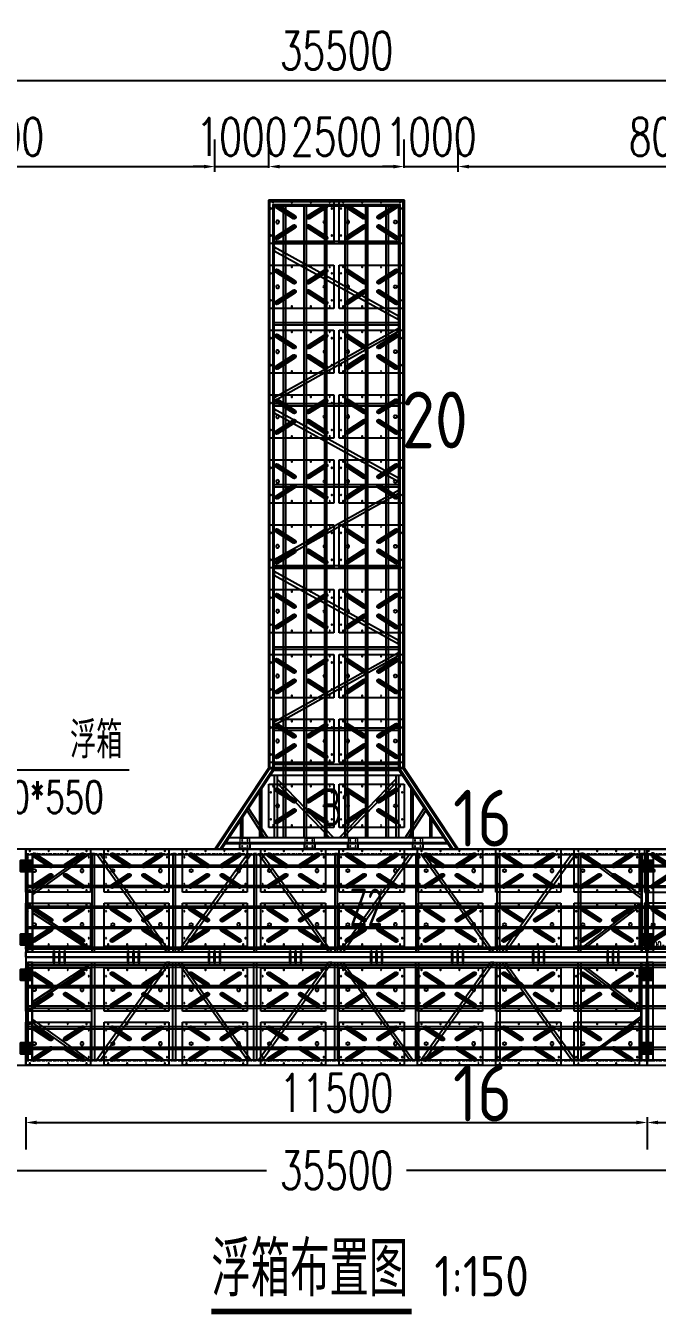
# Model space of a CAD drawing. Extents: x -89702 to 926017, y -610001 to -56924.
# Drawn here: x 321930 to 333616, y -234232 to -210400 of the extents above; entities that cross this region are included whole.
import ezdxf

# ---------------------------------------------------------------- set-up
doc = ezdxf.new("R2010")
doc.units = 0
doc.header["$LTSCALE"] = 10
doc.header["$MEASUREMENT"] = 0
doc.linetypes.add('__BORDER__', pattern=[21, 6, -3, 6, -3, 0, -3])
for name, color, linetype in [('DIM_LEAD', 3, 'Continuous'), ('DIM_SYMB', 3, 'Continuous'), ('L-TEXT文字标注', 7, 'Continuous'), ('PUB_TEXT', 7, 'Continuous'), ('W-_ANTICOLLISION防撞措施', 6, 'Continuous'), ('W-ALUMINUM_FRAME铝架', 30, 'Continuous'), ('W-FLOAT_BOWL浮筒', 253, 'Continuous'), ('W-STEEL_FRAME钢架', 3, 'Continuous'), ('W-STEEL_KEEL钢龙骨', 5, 'Continuous'), ('塑木板', 32, 'Continuous')]:
    doc.layers.add(name, color=color, linetype=linetype)
doc.styles.add('_TCH_DIM', font='SIMPLEX', dxfattribs={"bigfont": 'GBCBIG'})
doc.styles.get("Standard").update_dxf_attribs({"font": 'gbenor.shx', "bigfont": 'gbcbig.shx'})
doc.styles.add('STANDARD_T3', font='simplex.shx', dxfattribs={"width": 0.7, "bigfont": 'gbcbig.shx'})
doc.dimstyles.new('W&&200', dxfattribs={"dimtxt": 700, "dimasz": 200, "dimexe": 500, "dimexo": 600, "dimgap": 200, "dimtad": 1, "dimdec": 0, "dimzin": 0, "dimdsep": 46, "dimtxsty": 'STANDARD_T3', "dimcen": 0.09, "dimclrd": 1, "dimclre": 1, "dimclrt": 7, "dimazin": 2, "dimtfac": 1, "dimtdec": 0, "dimtix": 1, "dimtmove": 2, "dimatfit": 3, "dimfxl": 0, "dimtolj": 1, "dimtzin": 0, "dimarcsym": 0})
doc.dimstyles.new('W&&30', dxfattribs={"dimtxt": 105, "dimasz": 30, "dimexe": 75, "dimexo": 90, "dimgap": 30, "dimtad": 1, "dimdec": 0, "dimzin": 0, "dimdsep": 46, "dimtxsty": 'STANDARD_T3', "dimcen": 0.09, "dimclrd": 1, "dimclre": 1, "dimclrt": 7, "dimazin": 2, "dimtfac": 1, "dimtdec": 0, "dimtix": 1, "dimtmove": 2, "dimatfit": 3, "dimfxl": 0, "dimtolj": 1, "dimtzin": 0, "dimarcsym": 0})

# ---------------------------------------------------------------- blocks, each defined once
blk = doc.blocks.new('fx1200')
for p, q in [((1200, 276), (0, 276)), ((0, 276), (0, -524)), ((1200, -524), (1200, 276)), ((121, 187), (116, 177)), ((116, 177), (118, 165)), ((118, 165), (121, 155)), ((128, 196), (121, 187)), ((121, 155), (129, 147)), ((126, 172), (129, 182)), ((128, 162), (126, 172)), ((139, 201), (128, 196)), ((134, 155), (128, 162)), ((129, 182), (136, 190)), ((129, 172), (131, 180)), ((131, 164), (129, 172)), ((137, 159), (129, 147)), ((129, 147), (453, -63)), ((131, 180), (137, 187)), ((137, 159), (131, 164)), ((134, 155), (458, -56)), ((136, 190), (145, 192)), ((137, 187), (145, 189)), ((153, 185), (137, 159)), ((461, -53), (137, 159)), ((150, 201), (139, 201)), ((145, 192), (155, 189)), ((145, 189), (153, 185)), ((159, 197), (150, 201)), ((159, 197), (153, 185)), ((153, 185), (477, -24)), ((478, -21), (155, 189)), ((483, -12), (159, 197)), ((1041, 197), (717, -12)), ((1045, 189), (722, -21)), ((723, -24), (1047, 185)), ((1064, 159), (741, -53)), ((742, -56), (1066, 155)), ((747, -63), (1071, 147)), ((1052, 201), (1041, 197)), ((1047, 185), (1041, 197)), ((1045, 189), (1055, 192)), ((1047, 185), (1055, 189)), ((1047, 185), (1064, 159)), ((1063, 201), (1052, 201)), ((1055, 192), (1064, 190)), ((1055, 189), (1063, 187)), ((1072, 196), (1063, 201)), ((1063, 187), (1069, 180)), ((1064, 190), (1072, 182)), ((1069, 164), (1064, 159)), ((1064, 159), (1071, 147)), ((1072, 162), (1066, 155)), ((1069, 180), (1071, 172)), ((1071, 172), (1069, 164)), ((1071, 147), (1079, 155)), ((1080, 187), (1072, 196)), ((1072, 182), (1076, 172)), ((1076, 172), (1072, 162)), ((1079, 155), (1084, 165)), ((1084, 177), (1080, 187)), ((1084, 165), (1084, 177)), ((453, -184), (129, -393)), ((132, -123), (134, -113)), ((134, -135), (132, -123)), ((134, -113), (140, -103)), ((140, -145), (134, -135)), ((458, -192), (134, -402)), ((137, -405), (461, -195)), ((140, -103), (150, -96)), ((150, -150), (140, -145)), ((150, -96), (161, -95)), ((161, -153), (150, -150)), ((477, -222), (153, -433)), ((155, -437), (478, -225)), ((159, -443), (483, -234)), ((161, -95), (171, -96)), ((171, -150), (161, -153)), ((171, -96), (180, -103)), ((180, -145), (171, -150)), ((180, -103), (187, -113)), ((187, -135), (180, -145)), ((187, -113), (188, -123)), ((188, -123), (187, -135)), ((461, -53), (453, -63)), ((453, -63), (464, -68)), ((464, -180), (453, -184)), ((453, -184), (461, -195)), ((467, -59), (458, -56)), ((458, -192), (467, -189)), ((461, -53), (477, -24)), ((469, -54), (461, -53)), ((461, -195), (469, -192)), ((461, -195), (477, -222)), ((464, -68), (475, -68)), ((475, -180), (464, -180)), ((478, -56), (467, -59)), ((467, -189), (478, -190)), ((475, -53), (469, -54)), ((469, -192), (475, -194)), ((482, -48), (475, -53)), ((475, -68), (485, -63)), ((485, -185), (475, -180)), ((475, -194), (482, -200)), ((483, -12), (477, -24)), ((477, -24), (482, -31)), ((482, -217), (477, -222)), ((477, -222), (483, -234)), ((478, -21), (485, -29)), ((485, -49), (478, -56)), ((478, -190), (485, -199)), ((485, -219), (478, -225)), ((482, -31), (485, -39)), ((485, -39), (482, -48)), ((482, -200), (485, -209)), ((485, -209), (482, -217)), ((491, -21), (483, -12)), ((483, -234), (491, -225)), ((485, -29), (488, -39)), ((488, -39), (485, -49)), ((485, -63), (493, -54)), ((493, -194), (485, -185)), ((485, -199), (488, -209)), ((488, -209), (485, -219)), ((496, -31), (491, -21)), ((491, -225), (496, -215)), ((493, -54), (496, -43)), ((496, -204), (493, -194)), ((496, -43), (496, -31)), ((496, -215), (496, -204)), ((709, -21), (704, -31)), ((704, -31), (704, -43)), ((704, -43), (707, -54)), ((707, -194), (704, -204)), ((704, -204), (704, -215)), ((704, -215), (709, -225)), ((707, -54), (715, -63)), ((715, -185), (707, -194)), ((717, -12), (709, -21)), ((709, -225), (717, -234)), ((712, -39), (715, -29)), ((715, -49), (712, -39)), ((712, -209), (715, -199)), ((715, -219), (712, -209)), ((715, -29), (722, -21)), ((723, -56), (715, -49)), ((715, -63), (725, -68)), ((725, -180), (715, -185)), ((715, -199), (723, -190)), ((722, -225), (715, -219)), ((717, -12), (723, -24)), ((717, -39), (718, -31)), ((718, -48), (717, -39)), ((717, -209), (718, -200)), ((718, -217), (717, -209)), ((723, -222), (717, -234)), ((717, -234), (1041, -443)), ((718, -31), (723, -24)), ((725, -53), (718, -48)), ((718, -200), (725, -194)), ((723, -222), (718, -217)), ((722, -225), (1045, -437)), ((741, -53), (723, -24)), ((733, -59), (723, -56)), ((723, -190), (733, -189)), ((741, -195), (723, -222)), ((1047, -433), (723, -222)), ((733, -54), (725, -53)), ((725, -68), (736, -68)), ((736, -180), (725, -180)), ((725, -194), (733, -192)), ((741, -53), (733, -54)), ((742, -56), (733, -59)), ((733, -189), (742, -192)), ((733, -192), (741, -195)), ((736, -68), (747, -63)), ((747, -184), (736, -180)), ((741, -53), (747, -63)), ((747, -184), (741, -195)), ((741, -195), (1064, -405)), ((1066, -402), (742, -192)), ((1071, -393), (747, -184)), ((1015, -113), (1012, -123)), ((1012, -123), (1015, -135)), ((1020, -103), (1015, -113)), ((1015, -135), (1020, -145)), ((1029, -96), (1020, -103)), ((1020, -145), (1029, -150)), ((1041, -95), (1029, -96)), ((1029, -150), (1041, -153)), ((1050, -96), (1041, -95)), ((1041, -153), (1050, -150)), ((1060, -103), (1050, -96)), ((1050, -150), (1060, -145)), ((1066, -113), (1060, -103)), ((1060, -145), (1066, -135)), ((1068, -123), (1066, -113)), ((1066, -135), (1068, -123)), ((118, -412), (116, -423)), ((116, -423), (121, -435)), ((121, -402), (118, -412)), ((129, -393), (121, -402)), ((121, -435), (128, -443)), ((126, -420), (128, -410)), ((129, -430), (126, -420)), ((128, -410), (134, -402)), ((128, -443), (139, -448)), ((129, -393), (137, -405)), ((129, -420), (131, -412)), ((131, -428), (129, -420)), ((136, -437), (129, -430)), ((131, -412), (137, -405)), ((137, -433), (131, -428)), ((145, -438), (136, -437)), ((153, -433), (137, -405)), ((145, -435), (137, -433)), ((139, -448), (150, -448)), ((153, -433), (145, -435)), ((155, -437), (145, -438)), ((150, -448), (159, -443)), ((153, -433), (159, -443)), ((1041, -443), (1047, -433)), ((1041, -443), (1052, -448)), ((1055, -438), (1045, -437)), ((1047, -433), (1064, -405)), ((1055, -435), (1047, -433)), ((1052, -448), (1063, -448)), ((1063, -433), (1055, -435)), ((1064, -437), (1055, -438)), ((1069, -428), (1063, -433)), ((1063, -448), (1072, -443)), ((1071, -393), (1064, -405)), ((1064, -405), (1069, -412)), ((1072, -430), (1064, -437)), ((1066, -402), (1072, -410)), ((1069, -412), (1071, -420)), ((1071, -420), (1069, -428)), ((1079, -402), (1071, -393)), ((1072, -410), (1076, -420)), ((1076, -420), (1072, -430)), ((1072, -443), (1080, -435)), ((1084, -412), (1079, -402)), ((1080, -435), (1084, -423)), ((1084, -423), (1084, -412)), ((0, -524), (1200, -524))]:
    blk.add_line(p, q)
for centre in [(75, 241), (425, 241), (775, 241), (1125, 241), (35, 126), (1165, 126), (35, -374), (1165, -374), (75, -489), (425, -489), (775, -489), (1125, -489)]:
    blk.add_circle(centre, 7)
blk = doc.blocks.new('*U1080')
at = {"layer": 'W-FLOAT_BOWL浮筒', "xscale": -1}
for p in [(600, 624), (600, -376)]:
    blk.add_blockref('fx1200', p, dxfattribs=at)
blk = doc.blocks.new('*U1081')
at = {"layer": 'W-FLOAT_BOWL浮筒', "color": 0, "linetype": 'ByBlock', "lineweight": -2, "transparency": 16777216}
for p in [(0, 0), (1450, 0), (2900, 0), (4350, 0), (5800, 0), (7250, 0), (8700, 0), (10150, 0)]:
    blk.add_blockref('*U1080', p, dxfattribs=at)
blk = doc.blocks.new('*U1082')
at = {"layer": 'W-FLOAT_BOWL浮筒', "xscale": -1}
for p in [(600, 624), (600, -376)]:
    blk.add_blockref('fx1200', p, dxfattribs=at)
blk = doc.blocks.new('*U1083')
at = {"layer": 'W-FLOAT_BOWL浮筒', "color": 0, "linetype": 'ByBlock', "lineweight": -2, "transparency": 16777216}
for p in [(0, 0), (1450, 0), (2900, 0), (4350, 0), (5800, 0), (7250, 0), (8700, 0), (10150, 0)]:
    blk.add_blockref('*U1082', p, dxfattribs=at)
blk = doc.blocks.new('*U1084')
at = {"layer": 'W-FLOAT_BOWL浮筒', "xscale": -1, "rotation": 180}
for p in [(-1250, -124), (50, -124)]:
    blk.add_blockref('fx1200', p, dxfattribs=at)
blk = doc.blocks.new('*U1085')
at = {"layer": 'W-FLOAT_BOWL浮筒', "color": 0, "linetype": 'ByBlock', "lineweight": -2, "transparency": 16777216}
for p in [(0, 0), (0, -1200), (0, -2400), (0, -3600), (0, -4800), (0, -6000), (0, -7200), (0, -8400), (0, -9600), (0, -10800)]:
    blk.add_blockref('*U1084', p, dxfattribs=at)
blk = doc.blocks.new('*D1090')
at = {"layer": 'Defpoints', "color": 0, "linetype": 'ByBlock', "transparency": 16777216}
for p in [(321930, -229628), (333430, -229628), (333430, -230686)]:
    blk.add_point(p, dxfattribs=at)
at = {"layer": 'W-_ANTICOLLISION防撞措施', "color": 1, "linetype": 'ByBlock', "lineweight": -2, "transparency": 16777216}
for p, q in [((321930, -230586), (321930, -231186)), ((322130, -230686), (333230, -230686)), ((333430, -230586), (333430, -231186))]:
    blk.add_line(p, q, dxfattribs=at)
at = {"layer": 'W-_ANTICOLLISION防撞措施', "color": 1, "linetype": 'ByBlock', "transparency": 16777216}
for points in [[(322130, -230652), (322130, -230719), (321930, -230686)], [(333230, -230652), (333230, -230719), (333430, -230686)]]:
    blk.add_solid(points, dxfattribs=at)
at = {"layer": 'W-_ANTICOLLISION防撞措施', "color": 7, "linetype": 'ByBlock', "transparency": 16777216, "insert": (327680, -230136), "char_height": 700, "attachment_point": 5, "style": 'STANDARD_T3'}
blk.add_mtext('\\A1;11500', dxfattribs=at)
blk = doc.blocks.new('*D1092')
at = {"layer": 'Defpoints', "color": 0, "linetype": 'ByBlock', "transparency": 16777216}
for p in [(333430, -229628), (345430, -229628), (345430, -230686)]:
    blk.add_point(p, dxfattribs=at)
at = {"layer": 'W-_ANTICOLLISION防撞措施', "color": 1, "linetype": 'ByBlock', "lineweight": -2, "transparency": 16777216}
for p, q in [((333430, -230586), (333430, -231186)), ((333630, -230686), (345230, -230686)), ((345430, -230586), (345430, -231186))]:
    blk.add_line(p, q, dxfattribs=at)
at = {"layer": 'W-_ANTICOLLISION防撞措施', "color": 1, "linetype": 'ByBlock', "transparency": 16777216}
for points in [[(333630, -230652), (333630, -230719), (333430, -230686)], [(345230, -230652), (345230, -230719), (345430, -230686)]]:
    blk.add_solid(points, dxfattribs=at)
at = {"layer": 'W-_ANTICOLLISION防撞措施', "color": 7, "linetype": 'ByBlock', "transparency": 16777216, "insert": (339430, -230136), "char_height": 700, "attachment_point": 5, "style": 'STANDARD_T3'}
blk.add_mtext('\\A1;12000', dxfattribs=at)
blk = doc.blocks.new('*U1074')
at = {"layer": 'W-FLOAT_BOWL浮筒', "xscale": -1}
for p in [(600, 624), (600, -376)]:
    blk.add_blockref('fx1200', p, dxfattribs=at)
blk = doc.blocks.new('*U1075')
at = {"layer": 'W-FLOAT_BOWL浮筒', "color": 0, "linetype": 'ByBlock', "lineweight": -2, "transparency": 16777216}
for p in [(0, 0), (1550, 0), (3100, 0), (4650, 0), (6200, 0), (7750, 0), (9300, 0), (10850, 0)]:
    blk.add_blockref('*U1074', p, dxfattribs=at)
blk = doc.blocks.new('01')
h = blk.add_hatch()
h.set_pattern_fill('HOUND', color=77, scale=5)
h.set_pattern_definition([(0, (0, 0), (31.75, 7.9375), [127, -63.5]), (90, (0, 0), (-7.9375, -31.75), [127, -63.5])])
h.paths.add_polyline_path([(50227, 12928), (50227, 12728), (50427, 12728), (50427, 12928)])
h.paths.add_polyline_path([(50382, 12893, -1), (50402, 12893, -1)], flags=16)
h.paths.add_polyline_path([(50252, 12893, -1), (50272, 12893, -1)], flags=16)
h.paths.add_polyline_path([(50402, 12763, -1), (50382, 12763, -1)], flags=16)
h.paths.add_polyline_path([(50272, 12763, -1), (50252, 12763, -1)], flags=16)
at = {"color": 251}
blk.add_lwpolyline([(50227, 12928), (50427, 12928), (50427, 12728), (50227, 12728)], close=True, dxfattribs=at)
at = {"color": 6}
for centre in [(50262, 12893), (50392, 12893), (50262, 12763), (50392, 12763)]:
    blk.add_circle(centre, 10, dxfattribs=at)
blk = doc.blocks.new('*U1343')
at = {"color": 4}
blk.add_lwpolyline([(-5750, 17.5), (5750, 17.5), (5750, -17.5), (-5750, -17.5)], close=True, dxfattribs=at)
blk = doc.blocks.new('*U1344')
at = {"layer": 'W-STEEL_KEEL钢龙骨', "color": 0, "linetype": 'ByBlock', "lineweight": -2, "transparency": 16777216}
for p in [(0, 1520), (0, 1140), (0, 760), (0, 380), (0, 0)]:
    blk.add_blockref('*U1343', p, dxfattribs=at)
blk = doc.blocks.new('*U1345')
at = {"color": 1}
blk.add_lwpolyline([(25, 906.5), (-25, 906.5), (-25, -906.5), (25, -906.5)], close=True, dxfattribs=at)
blk = doc.blocks.new('*U1342')
at = {"layer": 'W-ALUMINUM_FRAME铝架', "color": 0, "linetype": 'ByBlock', "lineweight": -2, "transparency": 16777216}
for p in [(0, 0), (1500, 0), (3000, 0), (4500, 0), (6000, 0), (7500, 0), (9000, 0)]:
    blk.add_blockref('*U1345', p, dxfattribs=at)
blk = doc.blocks.new('1')
at = {"lineweight": -3}
for p, q in [((-1521938, 1214338), (-1521935, 1214338)), ((-1521938, 1214336), (-1521931, 1214336)), ((-1521938, 1214336), (-1521914, 1214336)), ((-1521936, 1214341), (-1521936, 1214346)), ((-1521936, 1214346), (-1521916, 1214346)), ((-1521935, 1214341), (-1521936, 1214341)), ((-1521934, 1214347), (-1521932, 1214347)), ((-1521933, 1214352), (-1521931, 1214355)), ((-1521933, 1214136), (-1521933, 1214352)), ((-1521919, 1214352), (-1521933, 1214352)), ((-1521932, 1214347), (-1521919, 1214347)), ((-1521932, 1214346), (-1521932, 1214341)), ((-1521921, 1214355), (-1521931, 1214355)), ((-1521919, 1214352), (-1521921, 1214355)), ((-1521919, 1214347), (-1521921, 1214347)), ((-1521921, 1214346), (-1521921, 1214341)), ((-1521919, 1214136), (-1521919, 1214352)), ((-1521917, 1214341), (-1521916, 1214341)), ((-1521914, 1214338), (-1521917, 1214338)), ((-1521916, 1214341), (-1521916, 1214346)), ((-1521938, 1214136), (-1521931, 1214136)), ((-1521938, 1214136), (-1521914, 1214136)), ((-1521938, 1214134), (-1521935, 1214134)), ((-1521935, 1214131), (-1521936, 1214131)), ((-1521936, 1214131), (-1521936, 1214126)), ((-1521936, 1214126), (-1521916, 1214126)), ((-1521934, 1214125), (-1521932, 1214125)), ((-1521932, 1214126), (-1521932, 1214131)), ((-1521932, 1214125), (-1521919, 1214125)), ((-1521921, 1214126), (-1521921, 1214131)), ((-1521919, 1214125), (-1521921, 1214125)), ((-1521914, 1214134), (-1521917, 1214134)), ((-1521917, 1214131), (-1521916, 1214131)), ((-1521916, 1214131), (-1521916, 1214126))]:
    blk.add_line(p, q, dxfattribs=at)
at = {"color": 1}
for p, q in [((-1521936, 1214346), (-1521934, 1214347)), ((-1521919, 1214347), (-1521916, 1214346))]:
    blk.add_line(p, q, dxfattribs=at)
at = {"color": 6, "lineweight": -3}
for p, q in [((-1521931, 1214136), (-1521931, 1214355)), ((-1521921, 1214136), (-1521921, 1214355))]:
    blk.add_line(p, q, dxfattribs=at)
at = {"lineweight": -3}
for points in [[(-1521933, 1214336), (-1521938, 1214336), (-1521938, 1214338), (-1521914, 1214338), (-1521914, 1214336), (-1521919, 1214336)], [(-1521935, 1214338), (-1521935, 1214341), (-1521917, 1214341), (-1521917, 1214338)], [(-1521933, 1214136), (-1521938, 1214136), (-1521938, 1214134), (-1521914, 1214134), (-1521914, 1214136), (-1521919, 1214136)], [(-1521935, 1214134), (-1521935, 1214131), (-1521917, 1214131), (-1521917, 1214134)]]:
    blk.add_lwpolyline(points, dxfattribs=at)
for centre, radius, start, end in [((-1521934, 1214129), 3.22, 223.6028, 316.3972), ((-1521926, 1214140), 14.7, 248.7607, 291.2393), ((-1521919, 1214129), 3.22, 223.6028, 316.3972)]:
    blk.add_arc(centre, radius, start, end, dxfattribs=at)
blk = doc.blocks.new('*U1352')
at = {"color": 4}
blk.add_lwpolyline([(-5957, 18), (5957, 17), (5957, -18), (-5957, -17)], close=True, dxfattribs=at)
blk = doc.blocks.new('*U1353')
at = {"layer": 'W-STEEL_KEEL钢龙骨', "color": 0, "linetype": 'ByBlock', "lineweight": -2, "transparency": 16777216}
for p in [(0, 1520), (0, 1140), (0, 760), (0, 380), (0, 0)]:
    blk.add_blockref('*U1352', p, dxfattribs=at)
blk = doc.blocks.new('*U1339')
at = {"color": 4}
blk.add_lwpolyline([(-5750, 17.5), (5750, 17.5), (5750, -17.5), (-5750, -17.5)], close=True, dxfattribs=at)
blk = doc.blocks.new('*U1340')
at = {"layer": 'W-STEEL_KEEL钢龙骨', "color": 0, "linetype": 'ByBlock', "lineweight": -2, "transparency": 16777216}
for p in [(0, 1520), (0, 1140), (0, 760), (0, 380), (0, 0)]:
    blk.add_blockref('*U1339', p, dxfattribs=at)
blk = doc.blocks.new('*U1341')
at = {"color": 1}
blk.add_lwpolyline([(25, 906.5), (-25, 906.5), (-25, -906.5), (25, -906.5)], close=True, dxfattribs=at)
blk = doc.blocks.new('*U1338')
at = {"layer": 'W-ALUMINUM_FRAME铝架', "color": 0, "linetype": 'ByBlock', "lineweight": -2, "transparency": 16777216}
for p in [(0, 0), (1500, 0), (3000, 0), (4500, 0), (6000, 0), (7500, 0), (9000, 0)]:
    blk.add_blockref('*U1341', p, dxfattribs=at)
blk = doc.blocks.new('*D1363')
at = {"layer": 'Defpoints', "color": 0, "transparency": 16777216}
for p in [(333730, -227475), (333730, -227528), (333430, -227628)]:
    blk.add_point(p, dxfattribs=at)
at = {"layer": 'W-STEEL_FRAME钢架', "color": 1, "lineweight": -2, "transparency": 16777216}
for p, q in [((333430, -227538), (333430, -227400)), ((333460, -227475), (333700, -227475)), ((333730, -227438), (333730, -227400))]:
    blk.add_line(p, q, dxfattribs=at)
at = {"layer": 'W-STEEL_FRAME钢架', "color": 1, "transparency": 16777216}
for points in [[(333460, -227470), (333460, -227480), (333430, -227475)], [(333700, -227470), (333700, -227480), (333730, -227475)]]:
    blk.add_solid(points, dxfattribs=at)
at = {"layer": 'W-STEEL_FRAME钢架', "color": 7, "transparency": 16777216, "insert": (333580, -227393), "char_height": 105, "attachment_point": 5, "style": 'STANDARD_T3'}
blk.add_mtext('\\A1;300', dxfattribs=at)
blk = doc.blocks.new('*U1348')
at = {"color": 4}
blk.add_lwpolyline([(5957, 18), (-5957, 17), (-5957, -18), (5957, -17)], close=True, dxfattribs=at)
blk = doc.blocks.new('*U1349')
at = {"layer": 'W-STEEL_KEEL钢龙骨', "color": 0, "linetype": 'ByBlock', "lineweight": -2, "transparency": 16777216}
for p in [(0, 1520), (0, 1140), (0, 760), (0, 380), (0, 0)]:
    blk.add_blockref('*U1348', p, dxfattribs=at)
blk = doc.blocks.new('*U1329')
at = {"color": 1, "lineweight": 5}
blk.add_lwpolyline([(-87, -84.75), (87, -84.75, 0.41421356), (92, -79.75), (92, 79.75, 0.41421356), (87, 84.75), (-87, 84.75, 0.41421356), (-92, 79.75), (-92, -79.75, 0.41421356)], format="xyb", close=True, dxfattribs=at)
for centre in [(-55, 50.25), (55, 50.25), (-55, -49.75), (55, -49.75)]:
    blk.add_circle(centre, 10, dxfattribs=at)
blk = doc.blocks.new('*U1356')
at = {"layer": 'W-STEEL_FRAME钢架', "color": 1, "linetype": 'ByBlock'}
blk.add_lwpolyline([(-25, 1150), (25, 1150), (25, -1150), (-25, -1150)], close=True, dxfattribs=at)
blk = doc.blocks.new('*U1357')
at = {"layer": 'W-ALUMINUM_FRAME铝架', "color": 0, "linetype": 'ByBlock', "lineweight": -2, "transparency": 16777216}
for p in [(0, 0), (1500, 0), (3000, 0), (4500, 0), (6000, 0), (7500, 0), (9000, 0)]:
    blk.add_blockref('*U1356', p, dxfattribs=at)
blk = doc.blocks.new('*D1371')
at = {"layer": 'Defpoints', "color": 0, "transparency": 16777216}
for p in [(325430, -213004), (317430, -225628), (325430, -225628)]:
    blk.add_point(p, dxfattribs=at)
at = {"layer": 'L-TEXT文字标注', "color": 1, "lineweight": -2, "transparency": 16777216}
for p, q in [((317430, -213104), (317430, -212504)), ((325430, -213104), (325430, -212504)), ((317630, -213004), (325230, -213004))]:
    blk.add_line(p, q, dxfattribs=at)
at = {"layer": 'L-TEXT文字标注', "color": 1, "transparency": 16777216}
for points in [[(317630, -212971), (317630, -213038), (317430, -213004)], [(325230, -212971), (325230, -213038), (325430, -213004)]]:
    blk.add_solid(points, dxfattribs=at)
at = {"layer": 'L-TEXT文字标注', "color": 7, "transparency": 16777216, "insert": (321430, -212454), "char_height": 700, "attachment_point": 5, "style": 'STANDARD_T3'}
blk.add_mtext('\\A1;8000', dxfattribs=at)
blk = doc.blocks.new('*D1372')
at = {"layer": 'Defpoints', "color": 0, "transparency": 16777216}
for p in [(326430, -213004), (326430, -213628), (325430, -225628)]:
    blk.add_point(p, dxfattribs=at)
at = {"layer": 'L-TEXT文字标注', "color": 1, "lineweight": -2, "transparency": 16777216}
for p, q in [((325430, -213104), (325430, -212504)), ((326430, -213028), (326430, -212504)), ((325230, -213004), (325030, -213004)), ((325430, -213004), (326430, -213004)), ((326630, -213004), (326830, -213004))]:
    blk.add_line(p, q, dxfattribs=at)
at = {"layer": 'L-TEXT文字标注', "color": 1, "transparency": 16777216}
for points in [[(325230, -212971), (325230, -213038), (325430, -213004)], [(326630, -212971), (326630, -213038), (326430, -213004)]]:
    blk.add_solid(points, dxfattribs=at)
at = {"layer": 'L-TEXT文字标注', "color": 7, "transparency": 16777216, "insert": (325930, -212454), "char_height": 700, "attachment_point": 5, "style": 'STANDARD_T3'}
blk.add_mtext('\\A1;1000', dxfattribs=at)
blk = doc.blocks.new('*D1373')
at = {"layer": 'Defpoints', "color": 0, "transparency": 16777216}
for p in [(328930, -213004), (326430, -213628), (328930, -213628)]:
    blk.add_point(p, dxfattribs=at)
at = {"layer": 'L-TEXT文字标注', "color": 1, "lineweight": -2, "transparency": 16777216}
for p, q in [((326430, -213028), (326430, -212504)), ((328930, -213028), (328930, -212504)), ((326630, -213004), (328730, -213004))]:
    blk.add_line(p, q, dxfattribs=at)
at = {"layer": 'L-TEXT文字标注', "color": 1, "transparency": 16777216}
for points in [[(326630, -212971), (326630, -213038), (326430, -213004)], [(328730, -212971), (328730, -213038), (328930, -213004)]]:
    blk.add_solid(points, dxfattribs=at)
at = {"layer": 'L-TEXT文字标注', "color": 7, "transparency": 16777216, "insert": (327680, -212454), "char_height": 700, "attachment_point": 5, "style": 'STANDARD_T3'}
blk.add_mtext('\\A1;2500', dxfattribs=at)
blk = doc.blocks.new('*D1374')
at = {"layer": 'Defpoints', "color": 0, "transparency": 16777216}
for p in [(329930, -213004), (328930, -213628), (329930, -225628)]:
    blk.add_point(p, dxfattribs=at)
at = {"layer": 'L-TEXT文字标注', "color": 1, "lineweight": -2, "transparency": 16777216}
for p, q in [((328930, -213028), (328930, -212504)), ((329930, -213104), (329930, -212504)), ((328730, -213004), (328530, -213004)), ((328930, -213004), (329930, -213004)), ((330130, -213004), (330330, -213004))]:
    blk.add_line(p, q, dxfattribs=at)
at = {"layer": 'L-TEXT文字标注', "color": 1, "transparency": 16777216}
for points in [[(328730, -212971), (328730, -213038), (328930, -213004)], [(330130, -212971), (330130, -213038), (329930, -213004)]]:
    blk.add_solid(points, dxfattribs=at)
at = {"layer": 'L-TEXT文字标注', "color": 7, "transparency": 16777216, "insert": (329430, -212454), "char_height": 700, "attachment_point": 5, "style": 'STANDARD_T3'}
blk.add_mtext('\\A1;1000', dxfattribs=at)
blk = doc.blocks.new('*D1375')
at = {"layer": 'Defpoints', "color": 0, "transparency": 16777216}
for p in [(337930, -213004), (329930, -225628), (337930, -225628)]:
    blk.add_point(p, dxfattribs=at)
at = {"layer": 'L-TEXT文字标注', "color": 1, "lineweight": -2, "transparency": 16777216}
for p, q in [((329930, -213104), (329930, -212504)), ((337930, -213104), (337930, -212504)), ((330130, -213004), (337730, -213004))]:
    blk.add_line(p, q, dxfattribs=at)
at = {"layer": 'L-TEXT文字标注', "color": 1, "transparency": 16777216}
for points in [[(330130, -212971), (330130, -213038), (329930, -213004)], [(337730, -212971), (337730, -213038), (337930, -213004)]]:
    blk.add_solid(points, dxfattribs=at)
at = {"layer": 'L-TEXT文字标注', "color": 7, "transparency": 16777216, "insert": (333930, -212454), "char_height": 700, "attachment_point": 5, "style": 'STANDARD_T3'}
blk.add_mtext('\\A1;8000', dxfattribs=at)
blk = doc.blocks.new('*D1380')
at = {"layer": 'Defpoints', "color": 0, "transparency": 16777216}
for p in [(345430, -211409), (309930, -212504), (345430, -212504)]:
    blk.add_point(p, dxfattribs=at)
at = {"layer": 'L-TEXT文字标注', "color": 1, "lineweight": -2, "transparency": 16777216}
for p, q in [((309930, -211509), (309930, -210909)), ((345430, -211509), (345430, -210909)), ((310130, -211409), (345230, -211409))]:
    blk.add_line(p, q, dxfattribs=at)
at = {"layer": 'L-TEXT文字标注', "color": 1, "transparency": 16777216}
for points in [[(310130, -211376), (310130, -211442), (309930, -211409)], [(345230, -211376), (345230, -211442), (345430, -211409)]]:
    blk.add_solid(points, dxfattribs=at)
at = {"layer": 'L-TEXT文字标注', "color": 7, "transparency": 16777216, "insert": (327680, -210859), "char_height": 700, "attachment_point": 5, "style": 'STANDARD_T3'}
blk.add_mtext('\\A1;35500', dxfattribs=at)
blk = doc.blocks.new('*D1962')
at = {"layer": 'Defpoints', "color": 0, "linetype": 'ByBlock', "transparency": 16777216}
for p in [(309930, -231186), (345430, -231186), (345430, -231571)]:
    blk.add_point(p, dxfattribs=at)
at = {"layer": 'W-_ANTICOLLISION防撞措施', "color": 1, "linetype": 'ByBlock', "lineweight": -2, "transparency": 16777216}
for p, q in [((309930, -231571), (309930, -232071)), ((310130, -231571), (326383, -231571)), ((345230, -231571), (328976, -231571)), ((345430, -231571), (345430, -232071))]:
    blk.add_line(p, q, dxfattribs=at)
at = {"layer": 'W-_ANTICOLLISION防撞措施', "color": 1, "linetype": 'ByBlock', "transparency": 16777216}
for points in [[(310130, -231538), (310130, -231604), (309930, -231571)], [(345230, -231538), (345230, -231604), (345430, -231571)]]:
    blk.add_solid(points, dxfattribs=at)
at = {"layer": 'W-_ANTICOLLISION防撞措施', "color": 7, "linetype": 'ByBlock', "transparency": 16777216, "insert": (327680, -231571), "char_height": 700, "attachment_point": 5, "style": 'STANDARD_T3'}
blk.add_mtext('\\A1;35500', dxfattribs=at)

msp = doc.modelspace()

# ---------------------------------------------------------------- linework, layer by layer
at = {"color": 4}
for p, q in [((326565.4, -213836.4), (326565.4, -213836.4)), ((326429.7, -224127.9), (326529.7, -224158.2)), ((328829.7, -224158.2), (326529.7, -224158.2)), ((328929.7, -224127.9), (328829.7, -224158.2)), ((329929.7, -225627.9), (325429.7, -225627.9)), ((325584.2, -225627.9), (329584.2, -225627.9))]:
    msp.add_line(p, q, dxfattribs=at)
at = {"color": 3, "linetype": 'ByBlock', "lineweight": 20, "ltscale": 0.169574}
for p, q in [((326526.4, -224163.2), (328833.1, -224163.2)), ((326526.4, -224163.2), (328833.1, -224163.2)), ((326526.4, -224163.2), (328833.1, -224163.2)), ((326526.4, -224163.2), (328833.1, -224163.2)), ((326529.7, -224153.2), (328829.7, -224153.2)), ((326529.7, -224153.2), (328829.7, -224153.2)), ((326529.7, -224153.2), (328829.7, -224153.2)), ((326529.7, -224153.2), (328829.7, -224153.2)), ((326529.7, -224158.2), (328829.7, -224158.2)), ((326529.7, -224158.2), (328829.7, -224158.2)), ((326529.7, -224158.2), (328829.7, -224158.2)), ((326529.7, -224158.2), (328829.7, -224158.2)), ((329741.5, -225525.9), (325617.9, -225525.9)), ((329734.9, -225515.9), (325624.6, -225515.9))]:
    msp.add_line(p, q, dxfattribs=at)
at = {"color": 3}
for p, q in [((321929.7, -225627.9), (333429.7, -225627.9)), ((321929.7, -225727.9), (321929.7, -225627.9)), ((333429.7, -225627.9), (333429.7, -225727.9)), ((333429.7, -225627.9), (345429.7, -225627.9)), ((333429.7, -225727.9), (333429.7, -225627.9)), ((321929.7, -225727.9), (333429.7, -225727.9)), ((333429.7, -225727.9), (345329.7, -225727.9)), ((333429.7, -227627.9), (333429.7, -227527.9)), ((333429.7, -227627.9), (333429.7, -227727.9)), ((321929.7, -229527.9), (321929.7, -229627.9)), ((321929.7, -229527.9), (333429.7, -229527.9)), ((321929.7, -229627.9), (333429.7, -229627.9)), ((333429.7, -229627.9), (333429.7, -229527.9)), ((333429.7, -229527.9), (333429.7, -229627.9)), ((333429.7, -229527.9), (345329.7, -229527.9)), ((333429.7, -229627.9), (345429.7, -229627.9))]:
    msp.add_line(p, q, dxfattribs=at)
at = {"color": 251, "linetype": '__BORDER__'}
for p, q in [((321929.7, -225714.9), (333429.7, -225714.9)), ((333429.7, -225714.9), (345342.7, -225714.9)), ((321929.7, -229540.9), (333429.7, -229540.9)), ((333429.7, -229540.9), (345342.7, -229540.9))]:
    msp.add_line(p, q, dxfattribs=at)
at = {"color": 251}
for p, q in [((322046.7, -225714.9), (322046.7, -227527.9)), ((322046.7, -229540.9), (322046.7, -227727.9))]:
    msp.add_line(p, q, dxfattribs=at)
at = {"color": 0}
for p, q in [((322145.7, -225714.9), (322135.7, -225714.9)), ((333321.7, -225714.9), (333331.7, -225714.9)), ((333331.7, -225714.9), (333331.7, -227527.9)), ((333331.7, -229540.9), (333331.7, -227727.9)), ((322145.7, -229540.9), (322135.7, -229540.9)), ((333321.7, -229540.9), (333331.7, -229540.9))]:
    msp.add_line(p, q, dxfattribs=at)
at = {"color": 4}
for points in [[(325429.7, -225627.9), (326429.7, -224127.9), (326429.7, -213627.9), (328929.7, -213627.9), (328929.7, -224127.9), (329929.7, -225627.9)], [(325549.9, -225627.9), (326529.7, -224158.2), (326529.7, -213727.9), (328829.7, -213727.9), (328829.7, -224158.2), (329809.5, -225627.9)], [(325621.2, -225520.9), (329738.2, -225520.9)]]:
    msp.add_lwpolyline(points, dxfattribs=at)
at = {"color": 3}
for points in [[(325453.8, -225627.9), (326449.7, -224134), (326449.7, -213647.9), (328909.7, -213647.9), (328909.7, -224134), (329905.7, -225627.9)], [(325525.9, -225627.9), (326509.7, -224152.2), (326509.7, -213707.9), (328849.7, -213707.9), (328849.7, -224152.2), (329833.6, -225627.9)]]:
    msp.add_lwpolyline(points, dxfattribs=at)
at = {"color": 6}
for points in [[(321966.7, -225727.9), (322056.7, -225727.9), (322056.7, -227527.9), (321966.7, -227527.9)], [(333411.7, -225714.9), (333321.7, -225714.9), (333321.7, -227527.9), (333411.7, -227527.9)], [(333447.7, -225714.9), (333537.7, -225714.9), (333537.7, -227527.9), (333447.7, -227527.9)], [(321966.7, -229527.9), (322056.7, -229527.9), (322056.7, -227727.9), (321966.7, -227727.9)], [(333411.7, -229540.9), (333321.7, -229540.9), (333321.7, -227727.9), (333411.7, -227727.9)], [(333447.7, -229540.9), (333537.7, -229540.9), (333537.7, -227727.9), (333447.7, -227727.9)]]:
    msp.add_lwpolyline(points, close=True, dxfattribs=at)
at = {"color": 2}
for points in [[(321929.7, -227527.9), (333429.7, -227527.9), (333429.7, -227627.9), (321929.7, -227627.9)], [(333429.7, -227527.9), (345342.7, -227527.9), (345342.7, -227627.9), (333429.7, -227627.9)], [(321929.7, -227727.9), (333429.7, -227727.9), (333429.7, -227627.9), (321929.7, -227627.9)], [(333429.7, -227727.9), (345342.7, -227727.9), (345342.7, -227627.9), (333429.7, -227627.9)]]:
    msp.add_lwpolyline(points, close=True, dxfattribs=at)
at = {"layer": 'DIM_LEAD', "color": 0, "linetype": 'ByBlock'}
msp.add_line((319301.6, -224159.5), (323844.3, -224159.5), dxfattribs=at)
at = {"layer": 'DIM_SYMB', "linetype": 'ByBlock', "const_width": 105}
msp.add_lwpolyline([(325364.8, -234179.6), (329071.1, -234179.6)], dxfattribs=at)
at = {"layer": 'W-ALUMINUM_FRAME铝架', "color": 1}
for p, q in [((326529.7, -224258.2), (326529.7, -225420.9)), ((326579.7, -224258.2), (326579.7, -225420.9)), ((328779.7, -224258.2), (328779.7, -225420.9)), ((328829.7, -224258.2), (328829.7, -225420.9)), ((326579.4, -224407.9), (327560.1, -225420.9)), ((326579.7, -224336.3), (327629.7, -225420.9)), ((328779.7, -224336.3), (327729.7, -225420.9)), ((328780.1, -224407.9), (327799.3, -225420.9)), ((326350, -225420.9), (326024.7, -224915.8)), ((326409.5, -225420.9), (326054.9, -224870.4)), ((328950, -225420.9), (329304.5, -224870.4)), ((329009.5, -225420.9), (329334.8, -224915.8))]:
    msp.add_line(p, q, dxfattribs=at)
for points in [[(326529.7, -214493.5), (326529.7, -214561.1), (328829.7, -215830), (328829.7, -215769.5), (326529.7, -214493.5)], [(326529.7, -217342), (326529.7, -217274.4), (328829.7, -215992), (328829.7, -216052.6), (326529.7, -217342)], [(326529.7, -217493.5), (326529.7, -217561.1), (328829.7, -218830), (328829.7, -218769.5), (326529.7, -217493.5)], [(326529.7, -220342), (326529.7, -220274.4), (328829.7, -218992), (328829.7, -219052.6), (326529.7, -220342)], [(326529.7, -220493.5), (326529.7, -220561.1), (328829.7, -221830), (328829.7, -221769.5), (326529.7, -220493.5)], [(326529.7, -223342), (326529.7, -223274.4), (328829.7, -221992), (328829.7, -222052.6), (326529.7, -223342)], [(323094.7, -225727.9), (323029.1, -225727.9), (322056.7, -226420.5), (322056.7, -226473.9), (323094.7, -225727.9)], [(323244.7, -225727.9), (323310.3, -225727.9), (324594.7, -227527.9), (324533.3, -227527.9), (323244.7, -225727.9)], [(326094.7, -225727.9), (326029.1, -225727.9), (324744.7, -227527.9), (324806.1, -227527.9), (326094.7, -225727.9)], [(326244.7, -225727.9), (326310.3, -225727.9), (327594.7, -227527.9), (327533.3, -227527.9), (326244.7, -225727.9)], [(329094.7, -225727.9), (329029.1, -225727.9), (327744.7, -227527.9), (327806.1, -227527.9), (329094.7, -225727.9)], [(329244.7, -225727.9), (329310.3, -225727.9), (330594.7, -227527.9), (330533.3, -227527.9), (329244.7, -225727.9)], [(332094.7, -225727.9), (332029.1, -225727.9), (330744.7, -227527.9), (330806.1, -227527.9), (332094.7, -225727.9)], [(332235.5, -225727.9), (332300.9, -225733.2), (333321.7, -226484.6), (333321.7, -226537.7), (332235.5, -225727.9)], [(332235.5, -227444.9), (332300.9, -227439.7), (333321.7, -226669.1), (333321.7, -226616), (332235.5, -227444.9)], [(323094.7, -227444.9), (323029.1, -227444.9), (322056.7, -226804.9), (322056.7, -226751.5), (323094.7, -227444.9)], [(323094.7, -227810.9), (323029.1, -227810.9), (322056.7, -228451), (322056.7, -228504.4), (323094.7, -227810.9)], [(323244.7, -229527.9), (323310.3, -229527.9), (324594.7, -227727.9), (324533.3, -227727.9), (323244.7, -229527.9)], [(326094.7, -229527.9), (326029.1, -229527.9), (324744.7, -227727.9), (324806.1, -227727.9), (326094.7, -229527.9)], [(326244.7, -229527.9), (326310.3, -229527.9), (327594.7, -227727.9), (327533.3, -227727.9), (326244.7, -229527.9)], [(329094.7, -229527.9), (329029.1, -229527.9), (327744.7, -227727.9), (327806.1, -227727.9), (329094.7, -229527.9)], [(329244.7, -229527.9), (329310.3, -229527.9), (330594.7, -227727.9), (330533.3, -227727.9), (329244.7, -229527.9)], [(332094.7, -229527.9), (332029.1, -229527.9), (330744.7, -227727.9), (330806.1, -227727.9), (332094.7, -229527.9)], [(332235.5, -227810.9), (332300.9, -227816.2), (333321.7, -228586.8), (333321.7, -228639.9), (332235.5, -227810.9)], [(323094.7, -229527.9), (323029.1, -229527.9), (322056.7, -228835.4), (322056.7, -228782), (323094.7, -229527.9)], [(332235.5, -229527.9), (332300.9, -229522.7), (333321.7, -228771.3), (333321.7, -228718.2), (332235.5, -229527.9)]]:
    msp.add_lwpolyline(points, dxfattribs=at)
at = {"layer": 'W-FLOAT_BOWL浮筒'}
for points in [[(316429.7, -213627.9), (313929.7, -213627.9), (313929.7, -224127.9), (312929.7, -225627.9), (309929.7, -225627.9), (309929.7, -229627.9), (345429.7, -229627.9), (345429.7, -225627.9), (342429.7, -225627.9), (341429.7, -224127.9), (341429.7, -213627.9), (338929.7, -213627.9), (338929.7, -224127.9), (337929.7, -225627.9), (329929.7, -225627.9), (328929.7, -224127.9), (328929.7, -213627.9), (326429.7, -213627.9), (326429.7, -224127.9), (325429.7, -225627.9), (317429.7, -225627.9), (316429.7, -224127.9)], [(321929.7, -227627.9), (333429.7, -227627.9), (333429.7, -225627.9), (321929.7, -225627.9)], [(333429.7, -227627.9), (345429.7, -227627.9), (345429.7, -225627.9), (333429.7, -225627.9)], [(321929.7, -229627.9), (333429.7, -229627.9), (333429.7, -227627.9), (321929.7, -227627.9)], [(333429.7, -229627.9), (345429.7, -229627.9), (345429.7, -227627.9), (333429.7, -227627.9)]]:
    msp.add_lwpolyline(points, close=True, dxfattribs=at)
at = {"layer": 'W-STEEL_FRAME钢架'}
for points in [[(316429.7, -213627.9), (313929.7, -213627.9), (313929.7, -224127.9), (312929.7, -225627.9), (309929.7, -225627.9), (309929.7, -229627.9), (345429.7, -229627.9), (345429.7, -225627.9), (342429.7, -225627.9), (341429.7, -224127.9), (341429.7, -213627.9), (338929.7, -213627.9), (338929.7, -224127.9), (337929.7, -225627.9), (329929.7, -225627.9), (328929.7, -224127.9), (328929.7, -213627.9), (326429.7, -213627.9), (326429.7, -224127.9), (325429.7, -225627.9), (317429.7, -225627.9), (316429.7, -224127.9)], [(325429.7, -225627.9), (326429.7, -224127.9), (326429.7, -213627.9), (328929.7, -213627.9), (328929.7, -224127.9), (329929.7, -225627.9)], [(326429.7, -224127.9), (326429.7, -213627.9), (328929.7, -213627.9), (328929.7, -224127.9)], [(321929.7, -227627.9), (333429.7, -227627.9), (333429.7, -225627.9), (321929.7, -225627.9)], [(333429.7, -227627.9), (345429.7, -227627.9), (345429.7, -225627.9), (333429.7, -225627.9)], [(321929.7, -229627.9), (333429.7, -229627.9), (333429.7, -227627.9), (321929.7, -227627.9)]]:
    msp.add_lwpolyline(points, close=True, dxfattribs=at)
at = {"layer": 'W-STEEL_KEEL钢龙骨', "color": 4}
for points in [[(326737.2, -213727.9), (326737.2, -225420.9), (326702.2, -225420.9), (326702.2, -213727.9)], [(327117.2, -213727.9), (327117.2, -225420.9), (327082.2, -225420.9), (327082.2, -213727.9)], [(327497.2, -213727.9), (327497.2, -225420.9), (327462.2, -225420.9), (327462.2, -213727.9)], [(327877.2, -213727.9), (327877.2, -225420.9), (327842.2, -225420.9), (327842.2, -213727.9)], [(328257.2, -213727.9), (328257.2, -225420.9), (328222.2, -225420.9), (328222.2, -213727.9)], [(328637.2, -213727.9), (328637.2, -225420.9), (328602.2, -225420.9), (328602.2, -213727.9)]]:
    msp.add_lwpolyline(points, close=True, dxfattribs=at)
for points in [[(326262.2, -225420.9), (326262.2, -224559.5)], [(326297.2, -225420.9), (326297.2, -224507)], [(329062.2, -225420.9), (329062.2, -224507)], [(329097.2, -225420.9), (329097.2, -224559.5)], [(325912.2, -225420.9), (325912.2, -225084.5)], [(325947.2, -225420.9), (325947.2, -225032)], [(329412.2, -225420.9), (329412.2, -225032)], [(329447.2, -225420.9), (329447.2, -225084.5)]]:
    msp.add_lwpolyline(points, dxfattribs=at)
at = {"layer": '塑木板', "color": 6}
for p, q in [((326463.1, -224258.2), (328896.4, -224258.2)), ((326463.1, -224258.2), (328896.4, -224258.2)), ((326463.1, -224258.2), (328896.4, -224258.2)), ((326463.1, -224258.2), (328896.4, -224258.2)), ((326463.1, -224258.2), (328896.4, -224258.2)), ((326463.1, -224258.2), (328896.4, -224258.2)), ((326523.1, -224168.2), (328836.4, -224168.2)), ((326523.1, -224168.2), (328836.4, -224168.2)), ((326523.1, -224168.2), (328836.4, -224168.2)), ((326523.1, -224168.2), (328836.4, -224168.2)), ((326523.1, -224168.2), (328836.4, -224168.2)), ((326523.1, -224168.2), (328836.4, -224168.2)), ((326523.1, -224168.2), (328836.4, -224168.2)), ((326523.1, -224168.2), (328836.4, -224168.2)), ((326529.7, -224058.2), (328829.7, -224058.2)), ((326529.7, -224058.2), (328829.7, -224058.2)), ((326529.7, -224058.2), (328829.7, -224058.2)), ((326529.7, -224058.2), (328829.7, -224058.2)), ((326529.7, -224058.2), (328829.7, -224058.2)), ((326529.7, -224058.2), (328829.7, -224058.2)), ((326529.7, -224148.2), (328829.7, -224148.2)), ((326529.7, -224148.2), (328829.7, -224148.2)), ((326529.7, -224148.2), (328829.7, -224148.2)), ((326529.7, -224148.2), (328829.7, -224148.2)), ((326529.7, -224148.2), (328829.7, -224148.2)), ((326529.7, -224148.2), (328829.7, -224148.2)), ((326529.7, -224148.2), (328829.7, -224148.2)), ((326529.7, -224148.2), (328829.7, -224148.2)), ((329671.5, -225420.9), (325687.9, -225420.9)), ((329671.5, -225420.9), (325687.9, -225420.9)), ((329744.9, -225530.9), (325614.6, -225530.9)), ((329744.9, -225530.9), (325614.6, -225530.9)), ((329731.5, -225510.9), (325627.9, -225510.9)), ((329731.5, -225510.9), (325627.9, -225510.9))]:
    msp.add_line(p, q, dxfattribs=at)
for points in [[(326084.2, -225530.9), (325884.2, -225530.9), (325884.2, -225620.9), (326084.2, -225620.9)], [(327284.2, -225530.9), (327084.2, -225530.9), (327084.2, -225620.9), (327284.2, -225620.9)], [(328084.2, -225530.9), (327884.2, -225530.9), (327884.2, -225620.9), (328084.2, -225620.9)], [(329284.2, -225530.9), (329084.2, -225530.9), (329084.2, -225620.9), (329284.2, -225620.9)]]:
    msp.add_lwpolyline(points, close=True, dxfattribs=at)

# ---------------------------------------------------------------- block references
at = {"color": 0, "linetype": 'ByBlock', "lineweight": -2, "xscale": -1, "rotation": 90}
for p in [(325984.2, -225520.9), (325984.2, -225520.9), (327184.2, -225520.9), (327184.2, -225520.9), (327984.2, -225520.9), (327984.2, -225520.9), (329184.2, -225520.9), (329184.2, -225520.9)]:
    msp.add_blockref('*U1329', p, dxfattribs=at)
at = {"color": 4, "xscale": -1, "rotation": 180}
for p in [(271607.1, -213114.6), (283097.6, -213114.6), (271607.1, -215128.1), (283097.6, -215128.1)]:
    msp.add_blockref('01', p, dxfattribs=at)
at = {"color": 4, "rotation": 180}
for p in [(372261.9, -213114.6), (383761.9, -213114.6), (372261.9, -215128.1), (383761.9, -215128.1)]:
    msp.add_blockref('01', p, dxfattribs=at)
at = {"color": 4}
for p in [(271607.1, -240127.8), (283097.6, -240127.8), (271607.1, -242141.3), (283097.6, -242141.3)]:
    msp.add_blockref('01', p, dxfattribs=at)
at = {"color": 4, "xscale": -1}
for p in [(372261.9, -240127.8), (383761.9, -240127.8), (372261.9, -242141.3), (383761.9, -242141.3)]:
    msp.add_blockref('01', p, dxfattribs=at)
at = {"color": 1}
for p in [(1844379.2, -1441864.3), (1844479.2, -1441864.3), (1844579.2, -1441864.3), (1845752.2, -1441864.3), (1845852.2, -1441864.3), (1845952.2, -1441864.3), (1847251.7, -1441864.3), (1847351.7, -1441864.3), (1847451.7, -1441864.3), (1848751.3, -1441864.3), (1848851.3, -1441864.3), (1848951.3, -1441864.3)]:
    msp.add_blockref('1', p, dxfattribs=at)
at = {"color": 1, "xscale": -1}
for p in [(-1193601.5, -1441864.3), (-1193501.5, -1441864.3), (-1193401.5, -1441864.3), (-1192102.2, -1441864.3), (-1192002.2, -1441864.3), (-1191902.2, -1441864.3), (-1190602.6, -1441864.3), (-1190502.6, -1441864.3), (-1190402.6, -1441864.3), (-1189224.6, -1441864.3), (-1189124.6, -1441864.3), (-1189024.6, -1441864.3)]:
    msp.add_blockref('1', p, dxfattribs=at)
at = {"layer": 'W-ALUMINUM_FRAME铝架', "linetype": 'ByBlock', "rotation": 90}
msp.add_blockref('*U1357', (327679.7, -223411), dxfattribs=at)
at = {"layer": 'W-ALUMINUM_FRAME铝架', "color": 0, "linetype": 'ByBlock'}
msp.add_blockref('*U1342', (323175.7, -226621.4), dxfattribs=at)
at = {"layer": 'W-ALUMINUM_FRAME铝架', "color": 0, "linetype": 'ByBlock', "xscale": -1, "rotation": 180}
msp.add_blockref('*U1338', (323175.7, -228634.4), dxfattribs=at)
at = {"layer": 'W-FLOAT_BOWL浮筒'}
for name, p in [('*U1085', (327679.7, -214027.9)), ('*U1081', (322529.7, -226527.9)), ('*U1083', (322529.7, -228727.9))]:
    msp.add_blockref(name, p, dxfattribs=at)
at = {"layer": 'W-FLOAT_BOWL浮筒', "xscale": -1}
msp.add_blockref('*U1075', (344829.7, -226527.9), dxfattribs=at)
at = {"layer": 'W-STEEL_KEEL钢龙骨', "color": 0, "linetype": 'ByBlock'}
for name, p in [('*U1344', (327679.7, -227462.4)), ('*U1353', (339386.2, -227462.6))]:
    msp.add_blockref(name, p, dxfattribs=at)
at = {"layer": 'W-STEEL_KEEL钢龙骨', "color": 0, "linetype": 'ByBlock', "xscale": -1, "rotation": 180}
msp.add_blockref('*U1340', (327679.7, -227793.4), dxfattribs=at)
at = {"layer": 'W-STEEL_KEEL钢龙骨', "color": 0, "linetype": 'ByBlock', "rotation": 180}
msp.add_blockref('*U1349', (339386.2, -227793.3), dxfattribs=at)

# ---------------------------------------------------------------- texts
at = {"layer": 'PUB_TEXT', "color": 1}
for s, p in [('20', (328889.4, -218215.9)), ('16', (329835.9, -225581.4)), ('16', (329835.9, -230665.8))]:
    msp.add_text(s, height=1050, dxfattribs=at).set_placement(p)
at = {"layer": 'PUB_TEXT', "color": 7, "linetype": 'ByBlock', "style": '_TCH_DIM'}
msp.add_text('浮箱', height=675.18, dxfattribs=at).set_placement((322748.2, -223949.5))
at = {"layer": 'PUB_TEXT', "color": 7, "linetype": 'ByBlock', "style": '_TCH_DIM', "width": 0.705882}
msp.add_text('1200*800*550', height=595, dxfattribs=at).set_placement((319194.3, -224964.5))
at = {"layer": 'PUB_TEXT', "width": 0.7}
for s, p in [('B1', (327421.2, -225204.1)), ('Z2', (327923, -227061.8))]:
    msp.add_text(s, height=700, dxfattribs=at).set_placement(p)
at = {"layer": 'PUB_TEXT', "color": 7, "linetype": 'ByBlock'}
for s, height, p in [('浮箱布置图', 1012.77, (325364.8, -233902.6)), ('1:150', 750, (329491.1, -233902.6))]:
    msp.add_text(s, height=height, dxfattribs=at).set_placement(p)

# ---------------------------------------------------------------- dimensions: what is measured, and where the dimension line sits
at = {"layer": 'L-TEXT文字标注', "color": 3}
for base, p1, p2, picture, middle in [((345429.7, -211409.1), (309929.7, -212504.2), (345429.7, -212504.2), '*D1380', (327679.7, -210859.1)), ((325429.7, -213004.2), (317429.7, -225627.9), (325429.7, -225627.9), '*D1371', (321429.7, -212454.2)), ((326429.7, -213004.2), (325429.7, -225627.9), (326429.7, -213627.9), '*D1372', (325929.7, -212454.2)), ((328929.7, -213004.2), (326429.7, -213627.9), (328929.7, -213627.9), '*D1373', (327679.7, -212454.2)), ((329929.7, -213004.2), (328929.7, -213627.9), (329929.7, -225627.9), '*D1374', (329429.7, -212454.2)), ((337929.7, -213004.2), (329929.7, -225627.9), (337929.7, -225627.9), '*D1375', (333929.7, -212454.2))]:
    dim = msp.add_linear_dim(base=base, p1=p1, p2=p2, dimstyle='W&&200', override={"dimfxlon": 1}, dxfattribs=at)
    dim.commit()
    dim.dimension.update_dxf_attribs({"geometry": picture, "text_midpoint": middle})
at = {"layer": 'W-_ANTICOLLISION防撞措施', "color": 0, "linetype": 'ByBlock'}
for base, p1, p2, picture, middle in [((333429.7, -230685.5), (321929.7, -229627.9), (333429.7, -229627.9), '*D1090', (327679.7, -230135.5)), ((345429.7, -230685.5), (333429.7, -229627.9), (345429.7, -229627.9), '*D1092', (339429.7, -230135.5))]:
    dim = msp.add_linear_dim(base=base, p1=p1, p2=p2, dimstyle='W&&200', override={"dimfxlon": 1}, dxfattribs=at)
    dim.commit()
    dim.dimension.update_dxf_attribs({"geometry": picture, "text_midpoint": middle})
dim = msp.add_linear_dim(base=(345429.7, -231570.9), p1=(309929.7, -231185.5), p2=(345429.7, -231185.5), dimstyle='W&&200', override={"dimfxlon": 1}, dxfattribs=at)
dim.commit()
dim.dimension.update_dxf_attribs({"geometry": '*D1962', "text_midpoint": (327679.7, -231570.9), "dimtype": 128})
at = {"layer": 'W-STEEL_FRAME钢架'}
dim = msp.add_linear_dim(base=(333729.7, -227475.1), p1=(333429.7, -227627.9), p2=(333729.7, -227527.9), dimstyle='W&&30', dxfattribs=at)
dim.commit()
dim.dimension.update_dxf_attribs({"geometry": '*D1363', "text_midpoint": (333579.7, -227392.6)})

doc.saveas('drawing.dxf')
